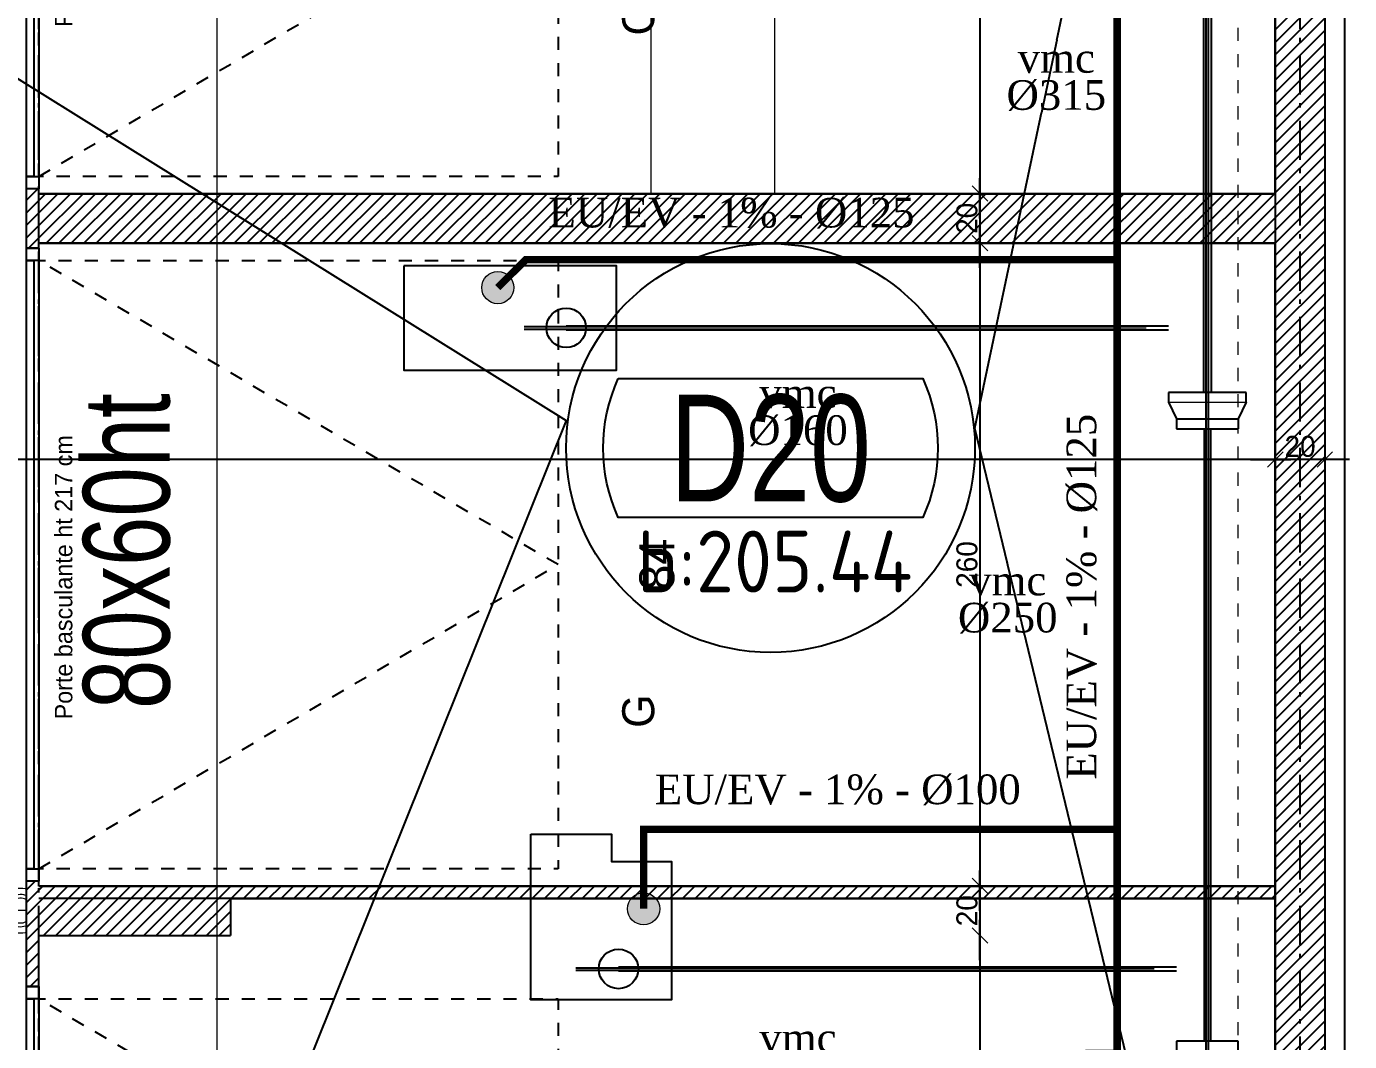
# Model space of a CAD drawing. Header units: centimetres. Extents: x 2452 to 16512, y -4226 to 6371.
# Drawn here: x 11435 to 11970, y 4067 to 4477 of the extents above; entities that cross this region are included whole.
import ezdxf
from ezdxf.enums import TextEntityAlignment as Align

# ---------------------------------------------------------------- set-up
doc = ezdxf.new("R2010")
doc.units = ezdxf.units.CM
doc.header["$PDMODE"] = 67
for name, pattern in [('ACAD_ISO02W100', [15, 12, -3]), ('prlm_eu', [2, 1.25, -0.25, 0.25, -0.25]), ('Style de ligne -1', [0.41664, 0.20828, -0.20836]), ('Style de ligne -6', [1.04164, 0.625, -0.20828, 0.06943, -0.13893]), ('VW-01', [0.41656, 0.20828, -0.20828])]:
    doc.linetypes.add(name, pattern=pattern)
doc.layers.get('0').update_dxf_attribs({"color": 252, "lineweight": 18})
for name, color, linetype, lineweight in [('01_poutres', 40, 'Continuous', 20), ('01_texte_repere', 252, 'Continuous', 20), ('prlm-ELEC-CFO', 1, 'Continuous', 25)]:
    doc.layers.add(name, color=color, linetype=linetype, lineweight=lineweight)
for name, color, linetype in [('01_texte', 252, 'Continuous'), ('B GÈnÈral_Hatch', 252, 'Continuous'), ('B Général', 252, 'Continuous'), ('C ANNOTATIONS-cotation', 252, 'Continuous'), ('C ANNOTATIONS-prestations', 252, 'Continuous'), ('prlm-BA', 30, 'Continuous'), ('prlm-EAU-EUEV', 25, 'Continuous'), ('prlm-GT', 242, 'Continuous'), ('prlm-MOD', 64, 'Continuous'), ('prlm-VMC', 93, 'Continuous')]:
    doc.layers.add(name, color=color, linetype=linetype)
doc.layers.add('prlm-ZEROPLOT', color=254, linetype='Continuous', plot=False)
doc.styles.add('CEDREP', font='GILC____.TTF')
doc.styles.add('CEDTXT', font='isocp.shx')
doc.styles.add('Eurostile', font='Eurosti.TTF')
doc.styles.add('prlm-eau-euev', font='pala.ttf', dxfattribs={"height": 18})
doc.styles.add('prlm-vmc', font='pala.ttf', dxfattribs={"height": 14})
doc.dimstyles.new('100é', dxfattribs={"dimtxt": 8.470801, "dimasz": 6.232178, "dimexe": 10, "dimexo": 25, "dimgap": 1, "dimtad": 1, "dimdec": 1, "dimtxsty": 'Eurostile', "dimblk": 'VW_SLASH', "dimblk1": 'VW_SLASH', "dimblk2": 'VW_SLASH', "dimcen": 0, "dimdle": 10, "dimazin": 0, "dimtfac": 1, "dimtdec": 1, "dimtix": 1, "dimtmove": 0, "dimatfit": 0, "dimldrblk": 'VW_FILLEDARROW', "dimfxl": 50.8, "dimfxlon": 1, "dimfrac": 2, "dimtolj": 1, "dimarcsym": 0})
pattern_1 = [(45, (0, 0), (2.4253472, -2.6458333), [])]

# ---------------------------------------------------------------- blocks, each defined once
blk = doc.blocks.new('Parking Spaces-6')
at = {"layer": 'B Général', "linetype": 'Continuous'}
for p, q in [((0, 0), (0, 500)), ((260, 0), (260, 500)), ((0, 0), (260, 0))]:
    blk.add_line(p, q, dxfattribs=at)
at = {"layer": 'B Général', "insert": (130, 250), "char_height": 14.118, "attachment_point": 5, "line_spacing_factor": 0.894142, "style": 'Eurostile'}
blk.add_mtext('83', dxfattribs=at)
blk = doc.blocks.new('Parking Spaces-7')
at = {"layer": 'B Général', "linetype": 'Continuous'}
for p, q in [((0, 0), (0, 500)), ((260, 0), (260, 500)), ((0, 0), (260, 0))]:
    blk.add_line(p, q, dxfattribs=at)
at = {"layer": 'B Général', "insert": (130, 250), "char_height": 14.118, "attachment_point": 5, "line_spacing_factor": 0.894142, "style": 'Eurostile'}
blk.add_mtext('84', dxfattribs=at)
blk = doc.blocks.new('Parking Spaces-8')
at = {"layer": 'B Général', "linetype": 'Continuous'}
for p, q in [((0, 0), (0, 500)), ((313, 0), (313, 500)), ((0, 0), (313, 0))]:
    blk.add_line(p, q, dxfattribs=at)
at = {"layer": 'B Général', "insert": (156.5, 250), "char_height": 14.118, "attachment_point": 5, "line_spacing_factor": 0.894142, "style": 'Eurostile'}
blk.add_mtext('85', dxfattribs=at)
blk = doc.blocks.new('Porte basculante ht200cm')
at = {"layer": 'B Général', "linetype": 'Style de ligne -1', "ltscale": 25.4}
for p, q in [((-123, -2.5), (0, -212.5)), ((0, -212.5), (123, -2.5))]:
    blk.add_line(p, q, dxfattribs=at)
at = {"layer": 'B Général', "linetype": 'Continuous', "flags": 128}
for points in [[(-128, 2.5), (128, 2.5), (128, -2.5), (-128, -2.5)], [(-123, 2.5), (123, 2.5), (123, -0.5), (-123, -0.5)]]:
    blk.add_lwpolyline(points, close=True, dxfattribs=at)
at = {"layer": 'B Général', "flags": 128}
for points in [[(-128, 2.5), (-123, 2.5), (-123, -2.5), (-128, -2.5)], [(123, 2.5), (128, 2.5), (128, -2.5), (123, -2.5)]]:
    blk.add_lwpolyline(points, close=True, dxfattribs=at)
at = {"layer": 'B Général', "linetype": 'Style de ligne -1', "ltscale": 25.4, "flags": 128}
blk.add_lwpolyline([(-123, -2.5), (123, -2.5), (123, -212.5), (-123, -212.5)], close=True, dxfattribs=at)
at = {"layer": 'B Général', "insert": (-66, -238.42), "char_height": 12.94, "attachment_point": 1, "line_spacing_factor": 0.894142, "style": 'Eurostile'}
blk.add_mtext('G', dxfattribs=at)
at = {"layer": 'C ANNOTATIONS-prestations', "insert": (-62.58, -8.98), "char_height": 7.059, "attachment_point": 1, "line_spacing_factor": 0.894142, "style": 'Eurostile'}
blk.add_mtext('Porte basculante ht 217 cm', dxfattribs=at)
blk = doc.blocks.new('xi.r200-250')
at = {"layer": 'prlm-VMC'}
for p, q in [((-8, 12.5), (-11.8, 12.5)), ((-11.8, 12.5), (-11.8, -12.5)), ((-8, 12.5), (-4, 10)), ((-4, 10), (0, 10)), ((-4, -10), (-4, 10)), ((0, -10), (0, 10)), ((-8, -12.5), (-4, -10)), ((-4, -10), (0, -10)), ((-11.8, -12.5), (-8, -12.5))]:
    blk.add_line(p, q, dxfattribs=at)
at = {"layer": 'prlm-VMC', "const_width": 0.5}
blk.add_lwpolyline([(-8, -12.75), (-8, 12.75)], dxfattribs=at)
blk = doc.blocks.new('xi.vmcd250')
at = {"layer": 'prlm-VMC', "color": 0, "linetype": 'ByBlock', "lineweight": -2, "insert": (0, 0), "char_height": 12, "width": 39.3872, "attachment_point": 2, "line_spacing_factor": 0.75, "style": 'prlm-vmc', "bg_fill": 3, "box_fill_scale": 1.1, "bg_fill_color": 256, "bg_fill_transparency": 0}
blk.add_mtext('vmc\\P%%C250', dxfattribs=at)
blk = doc.blocks.new('xi.vmcd160')
at = {"layer": 'prlm-VMC', "color": 0, "linetype": 'ByBlock', "lineweight": -2, "insert": (0, 0), "char_height": 12, "width": 38.0377, "attachment_point": 2, "line_spacing_factor": 0.75, "style": 'prlm-vmc', "bg_fill": 3, "box_fill_scale": 1.1, "bg_fill_color": 256, "bg_fill_transparency": 0}
blk.add_mtext('vmc\\P%%C160', dxfattribs=at)
blk = doc.blocks.new('xi.vmcd315')
at = {"layer": 'prlm-VMC', "color": 0, "linetype": 'ByBlock', "lineweight": -2, "insert": (0, 0), "char_height": 12, "width": 37.8475, "attachment_point": 2, "line_spacing_factor": 0.75, "style": 'prlm-vmc', "bg_fill": 3, "box_fill_scale": 1.1, "bg_fill_color": 256, "bg_fill_transparency": 0}
blk.add_mtext('vmc\\P%%C315', dxfattribs=at)
blk = doc.blocks.new('xi.r250-315')
at = {"layer": 'prlm-VMC'}
for p, q in [((-10.7, 15.75), (-14.7, 15.75)), ((-14.7, 15.75), (-14.7, -15.75)), ((-10.7, 15.75), (-4, 12.5)), ((-4, 12.5), (0, 12.5)), ((-4, -12.5), (-4, 12.5)), ((0, -12.5), (0, 12.5)), ((-14.7, -15.75), (-10.7, -15.75)), ((-10.7, -15.75), (-4, -12.5)), ((-4, -12.5), (0, -12.5))]:
    blk.add_line(p, q, dxfattribs=at)
at = {"layer": 'prlm-VMC', "const_width": 0.5}
blk.add_lwpolyline([(-10.7, -16), (-10.7, 16)], dxfattribs=at)
blk = doc.blocks.new('xi.chu')
at = {"layer": 'prlm-EAU-EUEV', "linetype": 'ByBlock', "lineweight": 5}
blk.add_hatch(color=0, dxfattribs=at).paths.add_polyline_path([(6.5, 0, 1), (-6.5, 0, 1)])
at = {"layer": 'prlm-EAU-EUEV', "color": 0, "linetype": 'ByBlock', "lineweight": 5}
blk.add_circle((0, 0), 6.5, dxfattribs=at)
blk = doc.blocks.new('A$C711F189D')
at = {"layer": '01_poutres', "color": 0}
for points in [[(2302.96, 955), (2302.96, 97)], [(2478.46, 955), (2478.46, 695)], [(2528.46, 955), (2528.46, 695)]]:
    blk.add_lwpolyline(points, dxfattribs=at)
at = {"layer": '01_texte', "color": 0}
for points in [[(1521, 1178.9), (2444.23, 603.23), (2240.96, 97)], [(2730.96, 97), (2609.51, 600.26), (2730.96, 1175)]]:
    blk.add_lwpolyline(points, dxfattribs=at)
blk.add_lwpolyline([(2465.29, 620.26), (2588.41, 620.26, -0.21739), (2588.41, 564.07), (2465.29, 564.07, -0.21739), (2465.29, 620.26, 24.041595)], format="xyb", dxfattribs=at)
blk.add_circle((2526.85, 592.16), 82.67, dxfattribs=at)
for s, height, style, p in [('D20', 43.2, 'CEDREP', (2526.85, 592.16)), ('b:205.44', 25, 'CEDTXT', (2528.54, 546.26))]:
    blk.add_text(s, height=height, dxfattribs=dict(at, style=style)).set_placement(p, align=Align.MIDDLE_CENTER)
at = {"layer": '01_texte_repere', "color": 0, "insert": (2284.34, 550.46), "char_height": 35, "width": 164.8035, "attachment_point": 8, "rotation": 90, "style": 'CEDREP'}
blk.add_mtext('80x60ht ', dxfattribs=at)
blk = doc.blocks.new('xi.dma')
at = {"layer": 'prlm-ELEC-CFO', "color": 0, "linetype": 'ACAD_ISO02W100', "lineweight": 5, "flags": 128}
for points in [[(0, 0), (0, 35)], [(-20, 0), (20, 0)]]:
    blk.add_lwpolyline(points, dxfattribs=at)
at = {"layer": 'prlm-ELEC-CFO', "color": 0, "linetype": 'ByBlock', "lineweight": 5}
for radius, start, end in [(9, 55, 125), (9, 145, 191.803), (6.5, 145, 199.0387), (6.5, 55, 125), (5, 55, 125), (6.5, 340.9613, 35), (9, 348.197, 35), (5, 145, 207.3745), (5, 332.6255, 35)]:
    blk.add_arc((0, 2.41), radius, start, end, dxfattribs=at)
blk = doc.blocks.new('VW_SLASH')
at = {"linetype": 'ByBlock', "lineweight": -2}
blk.add_line((1.605, 0), (-1, 0), dxfattribs=at)
at = {"lineweight": 20, "flags": 128}
blk.add_lwpolyline([(0.5, 0.5), (-0.5, -0.5)], dxfattribs=at)
blk = doc.blocks.new('*D248')
at = {"layer": 'C ANNOTATIONS-cotation', "color": 0, "linetype": 'Continuous', "lineweight": -2, "transparency": 16777216}
blk.add_line((11821.02, 4103.22), (11821.02, 3817.68), dxfattribs=at)
at = {"layer": 'Defpoints', "color": 0, "linetype": 'Continuous', "transparency": 16777216}
for p in [(11517.96, 4109.45), (11821.02, 3811.45), (11896.52, 3811.45)]:
    blk.add_point(p, dxfattribs=at)
at = {"layer": 'C ANNOTATIONS-cotation', "color": 0, "linetype": 'Continuous', "lineweight": -2, "transparency": 16777216, "xscale": 6.232177734375, "yscale": 6.232177734375, "zscale": 6.232177734375}
for p, rotation in [((11821.02, 4109.45), 90), ((11821.02, 3811.45), 270)]:
    blk.add_blockref('VW_SLASH', p, dxfattribs=dict(at, rotation=rotation))
at = {"layer": 'C ANNOTATIONS-cotation', "color": 0, "linetype": 'Continuous', "lineweight": 5, "transparency": 16777216, "insert": (11815.78, 3960.45), "char_height": 8.471, "attachment_point": 5, "rotation": 90, "style": 'Eurostile'}
blk.add_mtext('\\A1;298', dxfattribs=at)
blk = doc.blocks.new('VW_FILLEDARROW')
at = {"linetype": 'Continuous'}
blk.add_hatch(color=250, dxfattribs=at).paths.add_polyline_path([(-1.604, 0.43), (0, 0), (-1.604, -0.43)])
at = {"flags": 128}
blk.add_lwpolyline([(-1.604, 0.43), (0, 0), (-1.604, -0.43)], close=True, dxfattribs=at)
blk = doc.blocks.new('*D249')
at = {"layer": 'C ANNOTATIONS-cotation', "color": 0, "linetype": 'Continuous', "lineweight": -2, "transparency": 16777216}
blk.add_line((11821.02, 4123.22), (11821.02, 4115.68), dxfattribs=at)
at = {"layer": 'Defpoints', "color": 0, "linetype": 'Continuous', "transparency": 16777216}
for p in [(11887.02, 4129.45), (11517.96, 4109.45), (11821.02, 4109.45)]:
    blk.add_point(p, dxfattribs=at)
at = {"layer": 'C ANNOTATIONS-cotation', "color": 0, "linetype": 'Continuous', "lineweight": -2, "transparency": 16777216, "xscale": 6.232177734375, "yscale": 6.232177734375, "zscale": 6.232177734375}
for p, rotation in [((11821.02, 4129.45), 90), ((11821.02, 4109.45), 270)]:
    blk.add_blockref('VW_SLASH', p, dxfattribs=dict(at, rotation=rotation))
at = {"layer": 'C ANNOTATIONS-cotation', "color": 0, "linetype": 'Continuous', "lineweight": 5, "transparency": 16777216, "insert": (11815.78, 4119.45), "char_height": 8.471, "attachment_point": 5, "rotation": 90, "style": 'Eurostile'}
blk.add_mtext('\\A1;20', dxfattribs=at)
blk = doc.blocks.new('*D250')
at = {"layer": 'C ANNOTATIONS-cotation', "color": 0, "linetype": 'Continuous', "lineweight": -2, "transparency": 16777216}
blk.add_line((11821.02, 4383.22), (11821.02, 4135.68), dxfattribs=at)
at = {"layer": 'Defpoints', "color": 0, "linetype": 'Continuous', "transparency": 16777216}
for p in [(11882.02, 4389.45), (11821.02, 4129.45), (11887.02, 4129.45)]:
    blk.add_point(p, dxfattribs=at)
at = {"layer": 'C ANNOTATIONS-cotation', "color": 0, "linetype": 'Continuous', "lineweight": -2, "transparency": 16777216, "xscale": 6.232177734375, "yscale": 6.232177734375, "zscale": 6.232177734375}
for p, rotation in [((11821.02, 4389.45), 90), ((11821.02, 4129.45), 270)]:
    blk.add_blockref('VW_SLASH', p, dxfattribs=dict(at, rotation=rotation))
at = {"layer": 'C ANNOTATIONS-cotation', "color": 0, "linetype": 'Continuous', "lineweight": 5, "transparency": 16777216, "insert": (11815.78, 4259.45), "char_height": 8.471, "attachment_point": 5, "rotation": 90, "style": 'Eurostile'}
blk.add_mtext('\\A1;260', dxfattribs=at)
blk = doc.blocks.new('*D251')
at = {"layer": 'C ANNOTATIONS-cotation', "color": 0, "linetype": 'Continuous', "lineweight": -2, "transparency": 16777216}
blk.add_line((11821.02, 4403.22), (11821.02, 4395.68), dxfattribs=at)
at = {"layer": 'Defpoints', "color": 0, "linetype": 'Continuous', "transparency": 16777216}
for p in [(11918.52, 4409.45), (11821.02, 4389.45), (11882.02, 4389.45)]:
    blk.add_point(p, dxfattribs=at)
at = {"layer": 'C ANNOTATIONS-cotation', "color": 0, "linetype": 'Continuous', "lineweight": -2, "transparency": 16777216, "xscale": 6.232177734375, "yscale": 6.232177734375, "zscale": 6.232177734375}
for p, rotation in [((11821.02, 4409.45), 90), ((11821.02, 4389.45), 270)]:
    blk.add_blockref('VW_SLASH', p, dxfattribs=dict(at, rotation=rotation))
at = {"layer": 'C ANNOTATIONS-cotation', "color": 0, "linetype": 'Continuous', "lineweight": 5, "transparency": 16777216, "insert": (11815.78, 4399.45), "char_height": 8.471, "attachment_point": 5, "rotation": 90, "style": 'Eurostile'}
blk.add_mtext('\\A1;20', dxfattribs=at)
blk = doc.blocks.new('*D252')
at = {"layer": 'C ANNOTATIONS-cotation', "color": 0, "linetype": 'Continuous', "lineweight": -2, "transparency": 16777216}
blk.add_line((11821.02, 4663.22), (11821.02, 4415.68), dxfattribs=at)
at = {"layer": 'Defpoints', "color": 0, "linetype": 'Continuous', "transparency": 16777216}
for p in [(11876.95, 4669.45), (11821.02, 4409.45), (11918.52, 4409.45)]:
    blk.add_point(p, dxfattribs=at)
at = {"layer": 'C ANNOTATIONS-cotation', "color": 0, "linetype": 'Continuous', "lineweight": -2, "transparency": 16777216, "xscale": 6.232177734375, "yscale": 6.232177734375, "zscale": 6.232177734375}
for p, rotation in [((11821.02, 4669.45), 90), ((11821.02, 4409.45), 270)]:
    blk.add_blockref('VW_SLASH', p, dxfattribs=dict(at, rotation=rotation))
at = {"layer": 'C ANNOTATIONS-cotation', "color": 0, "linetype": 'Continuous', "lineweight": 5, "transparency": 16777216, "insert": (11815.78, 4539.45), "char_height": 8.471, "attachment_point": 5, "rotation": 90, "style": 'Eurostile'}
blk.add_mtext('\\A1;260', dxfattribs=at)
blk = doc.blocks.new('*D349')
at = {"layer": 'C ANNOTATIONS-cotation', "color": 0, "linetype": 'Continuous', "lineweight": -2, "transparency": 16777216}
blk.add_line((11934.23, 4301.92), (9818.73, 4301.92), dxfattribs=at)
at = {"layer": 'Defpoints', "color": 0, "linetype": 'Continuous', "transparency": 16777216}
for p in [(9812.5, 4380.45), (9812.5, 4301.92), (11940.46, 4194.45)]:
    blk.add_point(p, dxfattribs=at)
at = {"layer": 'C ANNOTATIONS-cotation', "color": 0, "linetype": 'Continuous', "lineweight": -2, "transparency": 16777216, "xscale": 6.232177734375, "yscale": 6.232177734375, "zscale": 6.232177734375, "rotation": 180}
blk.add_blockref('VW_SLASH', (9812.5, 4301.92), dxfattribs=at)
at = {"layer": 'C ANNOTATIONS-cotation', "color": 0, "linetype": 'Continuous', "lineweight": -2, "transparency": 16777216, "xscale": 6.232177734375, "yscale": 6.232177734375, "zscale": 6.232177734375}
blk.add_blockref('VW_SLASH', (11940.46, 4301.92), dxfattribs=at)
at = {"layer": 'C ANNOTATIONS-cotation', "color": 0, "linetype": 'Continuous', "lineweight": 5, "transparency": 16777216, "insert": (10876.48, 4307.16), "char_height": 8.471, "attachment_point": 5, "style": 'Eurostile'}
blk.add_mtext('\\A1;2128', dxfattribs=at)
blk = doc.blocks.new('*D350')
at = {"layer": 'C ANNOTATIONS-cotation', "color": 0, "linetype": 'Continuous', "lineweight": -2, "transparency": 16777216}
blk.add_line((11954.23, 4301.92), (11946.69, 4301.92), dxfattribs=at)
at = {"layer": 'Defpoints', "color": 0, "linetype": 'Continuous', "transparency": 16777216}
for p in [(11940.46, 4301.92), (11940.46, 4194.45), (11960.46, 4182.9)]:
    blk.add_point(p, dxfattribs=at)
at = {"layer": 'C ANNOTATIONS-cotation', "color": 0, "linetype": 'Continuous', "lineweight": -2, "transparency": 16777216, "xscale": 6.232177734375, "yscale": 6.232177734375, "zscale": 6.232177734375, "rotation": 180}
blk.add_blockref('VW_SLASH', (11940.46, 4301.92), dxfattribs=at)
at = {"layer": 'C ANNOTATIONS-cotation', "color": 0, "linetype": 'Continuous', "lineweight": -2, "transparency": 16777216, "xscale": 6.232177734375, "yscale": 6.232177734375, "zscale": 6.232177734375}
blk.add_blockref('VW_SLASH', (11960.46, 4301.92), dxfattribs=at)
at = {"layer": 'C ANNOTATIONS-cotation', "color": 0, "linetype": 'Continuous', "lineweight": 5, "transparency": 16777216, "insert": (11950.46, 4307.16), "char_height": 8.471, "attachment_point": 5, "style": 'Eurostile'}
blk.add_mtext('\\A1;20', dxfattribs=at)

msp = doc.modelspace()

# ---------------------------------------------------------------- hatches: boundary and pattern name
at = {"layer": 'B GÈnÈral_Hatch', "linetype": 'Continuous'}
h = msp.add_hatch(dxfattribs=at)
h.set_pattern_fill('50_BETON', color=256, style=0, pattern_type=2)
h.set_pattern_definition(pattern_1)
h.paths.add_polyline_path([(11960.45, 5437.89), (11940.45, 5437.89), (11940.45, 2334.49), (11960.45, 2334.49)])
h = msp.add_hatch(dxfattribs=at)
h.set_pattern_fill('50_BETON', color=256, style=0, pattern_type=2)
h.set_pattern_definition(pattern_1)
h.paths.add_polyline_path([(11435.45, 4387.39), (11440.45, 4387.39), (11440.45, 4411.39), (11435.45, 4411.39)])
h = msp.add_hatch(dxfattribs=at)
h.set_pattern_fill('50_BETON', color=256, style=0, pattern_type=2)
h.set_pattern_definition(pattern_1)
h.paths.add_polyline_path([(11440.45, 4409.39), (11440.45, 4389.39), (11940.45, 4389.39), (11940.45, 4409.39)])
h = msp.add_hatch(dxfattribs=at)
h.set_pattern_fill('50_BETON', color=256, style=0, pattern_type=2)
h.set_pattern_definition(pattern_1)
h.paths.add_polyline_path([(11435.45, 4088.76), (11440.45, 4088.76), (11440.45, 4131.39), (11435.45, 4131.39)])
h = msp.add_hatch(dxfattribs=at)
h.set_pattern_fill('50_BETON', color=256, style=0, pattern_type=2)
h.set_pattern_definition(pattern_1)
h.paths.add_polyline_path([(11517.95, 4129.39), (11440.45, 4129.39), (11440.45, 4109.39), (11517.95, 4109.39)])
h = msp.add_hatch(dxfattribs=at)
h.set_pattern_fill('50_BETON', color=256, style=0, pattern_type=2)
h.set_pattern_definition(pattern_1)
h.paths.add_polyline_path([(11517.95, 4129.39), (11517.95, 4124.39), (11940.45, 4124.39), (11940.45, 4129.39)])

# ---------------------------------------------------------------- linework, layer by layer
at = {"layer": 'B Général', "linetype": 'Style de ligne -6', "ltscale": 25.4}
for p, q in [((11440.45, 3285.39), (11440.45, 5820.39)), ((11950.45, 3285.39), (11950.45, 5820.39))]:
    msp.add_line(p, q, dxfattribs=at)
at = {"layer": 'B Général', "linetype": 'Continuous', "lineweight": 18}
for p, q in [((11940.45, 5437.89), (11940.45, 3265.39)), ((11960.45, 5437.89), (11960.45, 2334.49)), ((11435.45, 4387.39), (11435.45, 4411.39)), ((11440.45, 4387.39), (11440.45, 4411.39)), ((11440.45, 4409.39), (11940.45, 4409.39)), ((11440.45, 4389.39), (11940.45, 4389.39)), ((11435.45, 4088.76), (11435.45, 4131.39)), ((11440.45, 4129.39), (11440.45, 4131.39)), ((11440.45, 4129.39), (11517.95, 4129.39)), ((11517.95, 4129.39), (11940.45, 4129.39)), ((11517.95, 4124.39), (11940.45, 4124.39)), ((11440.45, 4088.76), (11440.45, 4109.39)), ((11440.45, 4109.39), (11517.95, 4109.39))]:
    msp.add_line(p, q, dxfattribs=at)
at = {"layer": 'B Général', "linetype": 'Continuous'}
for p, q in [((11940.45, 5437.89), (11940.45, 3265.39)), ((11960.45, 5437.89), (11960.45, 2334.49)), ((11435.45, 3811.39), (11435.45, 4621.39)), ((11440.45, 4411.39), (11435.45, 4411.39)), ((11435.45, 4387.39), (11435.45, 4411.39)), ((11440.45, 4387.39), (11440.45, 4411.39)), ((11440.45, 4409.39), (11940.45, 4409.39)), ((11440.45, 4387.39), (11435.45, 4387.39)), ((11440.45, 4389.39), (11940.45, 4389.39)), ((11440.45, 4131.39), (11435.45, 4131.39)), ((11435.45, 4088.76), (11435.45, 4131.39)), ((11440.45, 4129.39), (11440.45, 4131.39)), ((11440.45, 4129.39), (11517.95, 4129.39)), ((11517.95, 4129.39), (11940.45, 4129.39)), ((11940.45, 4124.39), (11940.45, 4129.39)), ((11517.95, 4124.39), (11940.45, 4124.39)), ((11517.95, 4124.39), (11517.95, 4109.39)), ((11440.45, 4077.89), (11440.45, 4109.39)), ((11440.45, 4109.39), (11517.95, 4109.39)), ((11440.45, 4088.76), (11435.45, 4088.76)), ((11440.45, 4088.76), (11440.45, 4077.89))]:
    msp.add_line(p, q, dxfattribs=at)
at = {"layer": 'B Général', "linetype": 'VW-01', "lineweight": 18, "ltscale": 25.4}
msp.add_line((11925.46, 2344.49), (11925.46, 4689.39), dxfattribs=at)
at = {"layer": 'prlm-EAU-EUEV', "linetype": 'prlm_eu', "ltscale": 50, "const_width": 3, "flags": 128}
for points in [[(11626.04, 4371.43), (11637.36, 4382.74), (11876.49, 4382.74)], [(11685, 4120.22), (11685, 4152.31), (11876.49, 4152.31)]]:
    msp.add_lwpolyline(points, dxfattribs=at)
at = {"layer": 'prlm-GT'}
for points in [[(11588.04, 4380.29), (11588.04, 4338.11), (11674.04, 4338.11), (11674.04, 4380.29)], [(11639.45, 4150.39), (11672.04, 4150.39), (11672.04, 4139.39), (11696.25, 4139.39), (11696.25, 4083.45), (11639.45, 4083.42)]]:
    msp.add_lwpolyline(points, close=True, dxfattribs=at)
at = {"layer": 'prlm-MOD', "ltscale": 25}
for p, q in [((11912.45, 4300.23), (11912.45, 4669.39)), ((11913.45, 4300.23), (11913.45, 4669.39)), ((11636.77, 4355.68), (11888.2, 4355.68)), ((11636.77, 4354.68), (11888.2, 4354.68)), ((11912.45, 4046.28), (11912.45, 4300.23)), ((11913.45, 4046.28), (11913.45, 4300.23)), ((11657.62, 4096.39), (11891.45, 4096.39)), ((11657.62, 4095.39), (11891.45, 4095.39))]:
    msp.add_line(p, q, dxfattribs=at)
at = {"layer": 'prlm-VMC', "ltscale": 25}
for p, q in [((11911.37, 4688.82), (11911.37, 4329.07)), ((11914.52, 4688.82), (11914.52, 4329.07)), ((11653.7, 4355.98), (11897.2, 4355.98)), ((11653.7, 4354.38), (11897.2, 4354.38)), ((11911.7, 4314.37), (11911.7, 4066.72)), ((11914.2, 4314.37), (11914.2, 4066.72)), ((11674.87, 4096.69), (11900.45, 4096.69)), ((11674.87, 4095.09), (11900.45, 4095.09))]:
    msp.add_line(p, q, dxfattribs=at)
at = {"layer": 'prlm-VMC'}
for centre in [(11653.7, 4355.18), (11674.87, 4095.89)]:
    msp.add_circle(centre, 8, dxfattribs=at)
at = {"layer": 'prlm-ZEROPLOT'}
msp.add_lwpolyline([(10859.39, 4917.39), (11968.45, 4917.39), (11968.45, 3517.39), (10859.39, 3517.39)], close=True, dxfattribs=at)

# ---------------------------------------------------------------- block references
at = {"layer": 'B Général'}
for name, p, rotation in [('Porte basculante ht200cm', (11437.95, 4539.39), 89.9999999966867), ('Parking Spaces-6', (11940.45, 4409.39), 90), ('Porte basculante ht200cm', (11437.95, 4259.39), 89.9999999966867), ('Parking Spaces-7', (11940.45, 4129.39), 90), ('Parking Spaces-8', (11940.45, 3811.39), 90), ('Porte basculante ht200cm', (11437.95, 3960.76), 89.9999999966867)]:
    msp.add_blockref(name, p, dxfattribs=dict(at, rotation=rotation))
at = {"layer": 'prlm-EAU-EUEV', "ltscale": 50}
for p in [(11626.04, 4371.43), (11685, 4120.22)]:
    msp.add_blockref('xi.chu', p, dxfattribs=at)
at = {"layer": 'prlm-ELEC-CFO', "rotation": 90}
msp.add_blockref('xi.dma', (11435.45, 4119.48), dxfattribs=at)
at = {"layer": 'prlm-VMC', "rotation": 270}
for name, p in [('xi.r250-315', (11912.95, 4314.37)), ('xi.r200-250', (11912.95, 4054.92))]:
    msp.add_blockref(name, p, dxfattribs=at)

# ---------------------------------------------------------------- texts
at = {"layer": 'prlm-EAU-EUEV', "char_height": 12, "width": 190.7565, "attachment_point": 1, "style": 'prlm-eau-euev'}
for s, insert in [('EU/EV - 1% - %%C125', (11646.55, 4407.76)), ('EU/EV - 1% - %%C100', (11689.53, 4174.52))]:
    msp.add_mtext(s, dxfattribs=dict(at, insert=insert))
at = {"layer": 'prlm-EAU-EUEV', "insert": (11856.01, 4172.42), "char_height": 12, "width": 190.7565, "attachment_point": 1, "rotation": 90, "style": 'prlm-eau-euev'}
msp.add_mtext('EU/EV - 1% - %%C125', dxfattribs=at)

# ---------------------------------------------------------------- dimensions: what is measured, and where the dimension line sits
at = {"layer": 'C ANNOTATIONS-cotation', "color": 7, "linetype": 'Continuous', "lineweight": 5}
for base, p1, p2, picture, middle in [((11821.02, 4389.45), (11918.52, 4409.45), (11882.02, 4389.45), '*D251', (11815.78, 4399.45)), ((11821.02, 4109.45), (11887.02, 4129.45), (11517.96, 4109.45), '*D249', (11815.78, 4119.45))]:
    dim = msp.add_linear_dim(base=base, p1=p1, p2=p2, angle=90, dimstyle='100é', override={"dimtxt": 8.470801, "dimdec": 0, "dimpost": '<>', "dimtxsty": 'Eurostile', "dimse1": 1, "dimse2": 1, "dimtmove": 2}, dxfattribs=at)
    dim.commit()
    dim.dimension.update_dxf_attribs({"geometry": picture, "text_midpoint": middle})
dim = msp.add_linear_dim(base=(11940.46, 4301.92), p1=(11960.46, 4182.9), p2=(11940.46, 4194.45), dimstyle='100é', override={"dimtxt": 8.470801, "dimdec": 0, "dimpost": '<>', "dimtxsty": 'Eurostile', "dimse1": 1, "dimse2": 1, "dimtmove": 2}, dxfattribs=at)
dim.commit()
dim.dimension.update_dxf_attribs({"geometry": '*D350', "text_midpoint": (11950.46, 4307.16)})

# ---------------------------------------------------------------- next in the draw order: block references
at = {"layer": 'prlm-VMC'}
for name, p in [('xi.vmcd315', (11851.89, 4470.33)), ('xi.vmcd160', (11747.41, 4334.79)), ('xi.vmcd250', (11832.25, 4258.98)), ('xi.vmcd160', (11747.41, 4074.04))]:
    msp.add_blockref(name, p, dxfattribs=at)

# ---------------------------------------------------------------- next in the draw order: linework, layer by layer
at = {"layer": 'prlm-EAU-EUEV', "linetype": 'prlm_eu', "ltscale": 50, "const_width": 3, "flags": 128}
msp.add_lwpolyline([(11120.4, 3036.97), (11777.06, 3036.97), (11865.13, 3125.04), (11865.13, 4061.79), (11876.49, 4061.79), (11876.49, 4704.41), (11929.05, 4704.41), (11929.05, 4927.57)], dxfattribs=at)

# ---------------------------------------------------------------- next in the draw order: block references
at = {"layer": 'prlm-BA'}
msp.add_blockref('A$C711F189D', (9209.48, 3714.39), dxfattribs=at)

# ---------------------------------------------------------------- next in the draw order: dimensions: what is measured, and where the dimension line sits
at = {"layer": 'C ANNOTATIONS-cotation', "color": 7, "linetype": 'Continuous', "lineweight": 5}
for base, p1, p2, picture, middle in [((11821.02, 4409.45), (11876.95, 4669.45), (11918.52, 4409.45), '*D252', (11815.78, 4539.45)), ((11821.02, 4129.45), (11882.02, 4389.45), (11887.02, 4129.45), '*D250', (11815.78, 4259.45)), ((11821.02, 3811.45), (11517.96, 4109.45), (11896.52, 3811.45), '*D248', (11815.78, 3960.45))]:
    dim = msp.add_linear_dim(base=base, p1=p1, p2=p2, angle=90, dimstyle='100é', override={"dimtxt": 8.470801, "dimdec": 0, "dimpost": '<>', "dimtxsty": 'Eurostile', "dimse1": 1, "dimse2": 1, "dimtmove": 2}, dxfattribs=at)
    dim.commit()
    dim.dimension.update_dxf_attribs({"geometry": picture, "text_midpoint": middle})
dim = msp.add_linear_dim(base=(9812.5, 4301.92), p1=(11940.46, 4194.45), p2=(9812.5, 4380.45), dimstyle='100é', override={"dimtxt": 8.470801, "dimdec": 0, "dimpost": '<>', "dimtxsty": 'Eurostile', "dimse1": 1, "dimse2": 1, "dimtmove": 2}, dxfattribs=at)
dim.commit()
dim.dimension.update_dxf_attribs({"geometry": '*D349', "text_midpoint": (10876.48, 4307.16)})

doc.saveas('drawing.dxf')
